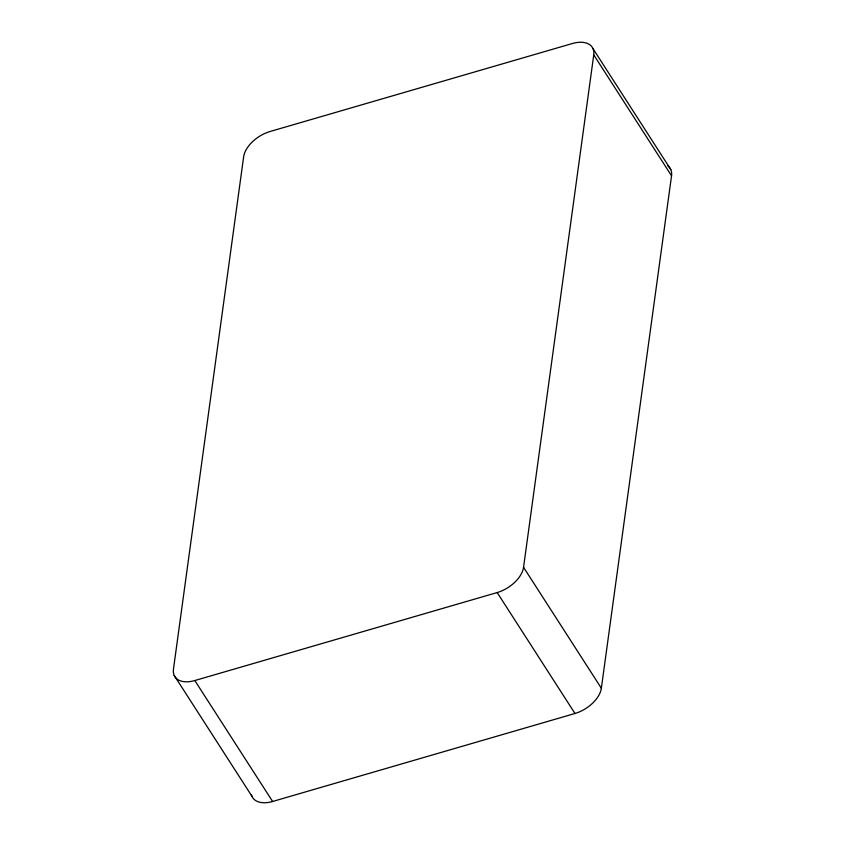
<?xml version="1.0" encoding="UTF-8"?>
<svg xmlns="http://www.w3.org/2000/svg" width="845" height="845" viewBox="0 0 845 845"><rect width="100%" height="100%" fill="white"/><g stroke="black" fill="none" stroke-linecap="round" stroke-linejoin="round"><path stroke-width="1.27" d="M194.815 680.542L497.177 592.556A26.691 15.717 -32.8 0 0 523.551 567.301L593.75 54.872A26.691 15.717 -32.8 0 0 572.382 43.517L270.03 131.514A26.691 15.717 -32.8 0 0 243.645 156.758L173.457 669.187A26.691 15.717 -32.8 0 0 194.815 680.542L272.618 801.482L574.97 713.486A26.691 15.717 -32.8 0 0 601.355 688.242L671.543 175.813A26.691 15.717 -32.8 0 0 667.782 165.831M592.989 48.63L670.793 169.56M593.75 54.872L671.543 175.813M523.551 567.301L601.355 688.242M497.177 592.556L574.97 713.486M174.207 675.44L252.011 796.37M272.618 801.482A26.691 15.717 -32.8 0 1 251.483 794.891"/></g></svg>
